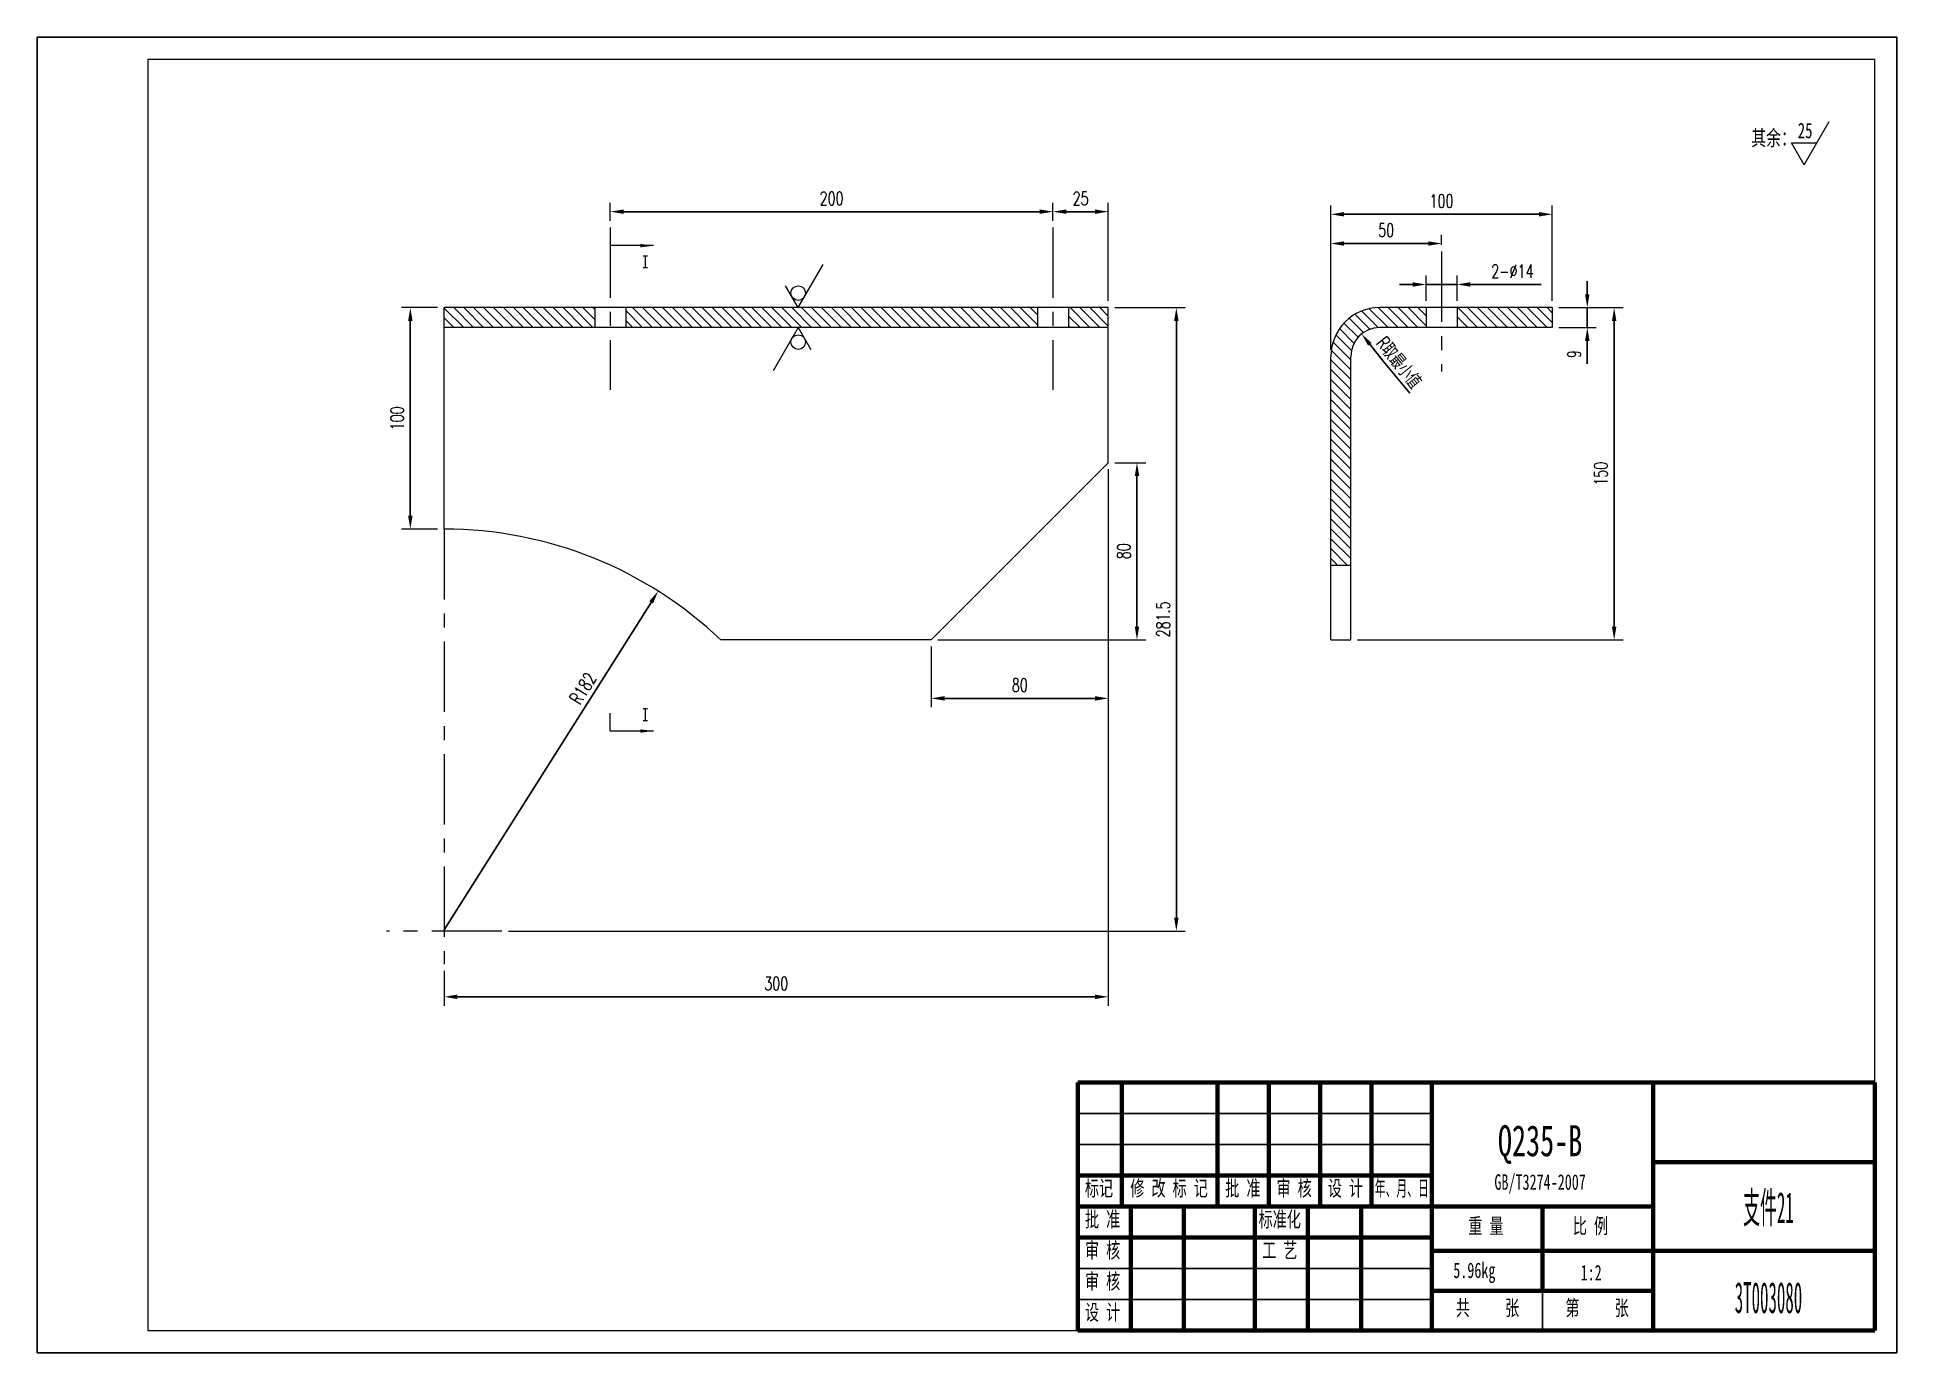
# Model space of a CAD drawing. Header units: millimetres. Extents: x 0 to 840, y 0 to 594.
import ezdxf

# ---------------------------------------------------------------- set-up
doc = ezdxf.new("R2010")
doc.units = ezdxf.units.MM
doc.header["$PDSIZE"] = -3
for name, pattern in [('CENTER', [50.8, 31.75, -6.35, 6.35, -6.35]), ('EB_DASH', [6, 3, -3]), ('EB_DASHDOT', [39, 30, -3, 3, -3])]:
    doc.linetypes.add(name, pattern=pattern)
for name, color, linetype, lineweight in [('中心线', 1, 'CENTER', 9), ('尺寸线', 4, 'Continuous', 9), ('标注线', 4, 'Continuous', 5), ('点划线', 1, 'EB_DASHDOT', 5), ('粗线', 7, 'Continuous', 15), ('虚线', 2, 'EB_DASH', 5)]:
    doc.layers.add(name, color=color, linetype=linetype, lineweight=lineweight)
doc.layers.add('边框', color=7, linetype='Continuous', lineweight=18, plot=False)
doc.styles.get("Standard").update_dxf_attribs({"font": 'romans.shx', "width": 0.7})
doc.styles.add('TextStyle1', font='', dxfattribs={"width": 0.510669})
doc.styles.add('UserTxtStyle4', font='', dxfattribs={"width": 0.667})
doc.styles.add('机械', font='', dxfattribs={"width": 0.4})
doc.styles.add('标准', font='', dxfattribs={"width": 0.667})
doc.styles.get('TextStyle1').set_extended_font_data('宋体')
doc.styles.get('UserTxtStyle4').set_extended_font_data('宋体')
doc.styles.get('机械').set_extended_font_data('宋体')
doc.styles.get('标准').set_extended_font_data('宋体')
doc.dimstyles.new('标准', dxfattribs={"dimscale": 2, "dimtxt": 3, "dimasz": 3, "dimexe": 2, "dimexo": 1.5, "dimgap": 1.5, "dimtad": 1, "dimdec": 1, "dimzin": 12, "dimdsep": 46, "dimtxsty": 'Standard', "dimcen": 0, "dimdle": 6, "dimclrd": 256, "dimclre": 256, "dimclrt": 256, "dimadec": 1, "dimazin": 3, "dimtfac": 1, "dimtdec": 1, "dimtmove": 0, "dimatfit": 0, "dimfxl": 0, "dimtolj": 1, "dimarcsym": 0})
pattern_1 = [(135, (0, 0), (-2.245064, -2.245064), [])]

# ---------------------------------------------------------------- blocks, each defined once
blk = doc.blocks.new('*X41')
at = {"layer": '尺寸线', "linetype": 'ByBlock'}
for points in [[(700.19, 471.9), (701.19, 477.9), (699.19, 477.9)], [(700.19, 462.9), (701.19, 456.9), (699.19, 456.9)]]:
    blk.add_hatch(color=256, dxfattribs=at).paths.add_polyline_path(points, flags=0)
at = {"layer": '尺寸线', "linetype": 'ByBlock', "lineweight": -2}
for p, q in [((700.19, 477.9), (700.19, 483.9)), ((700.19, 462.9), (700.19, 471.9)), ((684.35, 462.9), (684.35, 462.9)), ((700.19, 446.6), (700.19, 456.9))]:
    blk.add_line(p, q, dxfattribs=at)
at = {"layer": '尺寸线', "linetype": 'ByBlock'}
for p, q in [((687.35, 471.9), (704.19, 471.9)), ((687.35, 462.9), (704.19, 462.9))]:
    blk.add_line(p, q, dxfattribs=at)
at = {"layer": '尺寸线', "linetype": 'ByBlock', "insert": (694.19, 450.9), "char_height": 6, "width": 12, "attachment_point": 5, "rotation": 90}
blk.add_mtext('9', dxfattribs=at)
blk = doc.blocks.new('*X42')
at = {"layer": '尺寸线', "linetype": 'ByBlock'}
for points in [[(712.33, 471.9), (711.33, 465.9), (713.33, 465.9)], [(712.33, 321.9), (711.33, 327.9), (713.33, 327.9)]]:
    blk.add_hatch(color=256, dxfattribs=at).paths.add_polyline_path(points, flags=0)
for p, q in [((687.35, 471.9), (716.33, 471.9)), ((596.35, 321.9), (716.33, 321.9))]:
    blk.add_line(p, q, dxfattribs=at)
at = {"layer": '尺寸线', "linetype": 'ByBlock', "lineweight": -2}
blk.add_line((712.33, 465.9), (712.33, 327.9), dxfattribs=at)
at = {"layer": '尺寸线', "linetype": 'ByBlock', "insert": (706.33, 396.9), "char_height": 6, "width": 13.8, "attachment_point": 5, "rotation": 90}
blk.add_mtext('150', dxfattribs=at)
blk = doc.blocks.new('*X43')
at = {"layer": '尺寸线', "linetype": 'ByBlock'}
for points in [[(627.35, 482.36), (621.35, 481.36), (621.35, 483.36)], [(641.35, 482.36), (647.35, 481.36), (647.35, 483.36)]]:
    blk.add_hatch(color=256, dxfattribs=at).paths.add_polyline_path(points, flags=0)
at = {"layer": '尺寸线', "linetype": 'ByBlock', "lineweight": -2}
for p, q in [((621.35, 482.36), (615.35, 482.36)), ((627.35, 482.36), (641.35, 482.36)), ((679.35, 482.36), (647.35, 482.36)), ((627.35, 471.9), (627.35, 471.9))]:
    blk.add_line(p, q, dxfattribs=at)
at = {"layer": '尺寸线', "linetype": 'ByBlock'}
for p, q in [((627.35, 474.9), (627.35, 486.36)), ((641.35, 474.9), (641.35, 486.36))]:
    blk.add_line(p, q, dxfattribs=at)
at = {"layer": '尺寸线', "linetype": 'ByBlock', "insert": (666.35, 488.36), "char_height": 6, "width": 28.2, "attachment_point": 5}
blk.add_mtext('2-%%C14', dxfattribs=at)
blk = doc.blocks.new('*X44')
at = {"layer": '尺寸线', "linetype": 'ByBlock'}
for points in [[(584.35, 500.84), (590.35, 501.84), (590.35, 499.84)], [(634.35, 500.84), (628.35, 501.84), (628.35, 499.84)]]:
    blk.add_hatch(color=256, dxfattribs=at).paths.add_polyline_path(points, flags=0)
for p, q in [((584.35, 452.9), (584.35, 504.84)), ((634.35, 500.19), (634.35, 504.84))]:
    blk.add_line(p, q, dxfattribs=at)
at = {"layer": '尺寸线', "linetype": 'ByBlock', "lineweight": -2}
blk.add_line((628.35, 500.84), (590.35, 500.84), dxfattribs=at)
at = {"layer": '尺寸线', "linetype": 'ByBlock', "insert": (609.35, 506.84), "char_height": 6, "width": 9.6, "attachment_point": 5}
blk.add_mtext('50', dxfattribs=at)
blk = doc.blocks.new('*X45')
at = {"layer": '尺寸线', "linetype": 'ByBlock'}
for points in [[(584.35, 514.05), (590.35, 513.05), (590.35, 515.05)], [(684.35, 514.05), (678.35, 513.05), (678.35, 515.05)]]:
    blk.add_hatch(color=256, dxfattribs=at).paths.add_polyline_path(points, flags=0)
for p, q in [((584.35, 452.9), (584.35, 518.05)), ((684.35, 474.9), (684.35, 518.05))]:
    blk.add_line(p, q, dxfattribs=at)
at = {"layer": '尺寸线', "linetype": 'ByBlock', "lineweight": -2}
blk.add_line((590.35, 514.05), (678.35, 514.05), dxfattribs=at)
at = {"layer": '尺寸线', "linetype": 'ByBlock', "insert": (634.35, 520.05), "char_height": 6, "width": 14.4, "attachment_point": 5}
blk.add_mtext('100', dxfattribs=at)
blk = doc.blocks.new('*X46')
at = {"layer": '尺寸线', "linetype": 'ByBlock'}
for points in [[(168.55, 471.9), (167.55, 465.9), (169.55, 465.9)], [(168.55, 371.9), (167.55, 377.9), (169.55, 377.9)]]:
    blk.add_hatch(color=256, dxfattribs=at).paths.add_polyline_path(points, flags=0)
for p, q in [((180.84, 471.9), (164.55, 471.9)), ((180.84, 371.9), (164.55, 371.9))]:
    blk.add_line(p, q, dxfattribs=at)
at = {"layer": '尺寸线', "linetype": 'ByBlock', "lineweight": -2}
blk.add_line((168.55, 465.9), (168.55, 377.9), dxfattribs=at)
at = {"layer": '尺寸线', "linetype": 'ByBlock', "insert": (162.55, 421.9), "char_height": 6, "width": 14.4, "attachment_point": 5, "rotation": 90}
blk.add_mtext('100', dxfattribs=at)
blk = doc.blocks.new('*X47')
at = {"layer": '尺寸线', "linetype": 'ByBlock'}
for points in [[(514.56, 471.9), (515.56, 465.9), (513.56, 465.9)], [(514.56, 190.4), (515.56, 196.4), (513.56, 196.4)]]:
    blk.add_hatch(color=256, dxfattribs=at).paths.add_polyline_path(points, flags=0)
for p, q in [((486.84, 471.9), (518.56, 471.9)), ((212.94, 190.4), (518.56, 190.4))]:
    blk.add_line(p, q, dxfattribs=at)
at = {"layer": '尺寸线', "linetype": 'ByBlock', "lineweight": -2}
blk.add_line((514.56, 196.4), (514.56, 465.9), dxfattribs=at)
at = {"layer": '尺寸线', "linetype": 'ByBlock', "insert": (508.56, 331.15), "char_height": 6, "width": 21.6, "attachment_point": 5, "rotation": 90}
blk.add_mtext('281.5', dxfattribs=at)
blk = doc.blocks.new('*X48')
at = {"layer": '尺寸线', "linetype": 'ByBlock'}
for points in [[(183.84, 160.72), (189.84, 161.72), (189.84, 159.72)], [(483.84, 160.72), (477.84, 161.72), (477.84, 159.72)]]:
    blk.add_hatch(color=256, dxfattribs=at).paths.add_polyline_path(points, flags=0)
for p, q in [((483.84, 398.9), (483.84, 156.72)), ((183.84, 172.48), (183.84, 156.72))]:
    blk.add_line(p, q, dxfattribs=at)
at = {"layer": '尺寸线', "linetype": 'ByBlock', "lineweight": -2}
blk.add_line((477.84, 160.72), (189.84, 160.72), dxfattribs=at)
at = {"layer": '尺寸线', "linetype": 'ByBlock', "insert": (333.84, 166.72), "char_height": 6, "width": 15.6, "attachment_point": 5}
blk.add_mtext('300', dxfattribs=at)
blk = doc.blocks.new('*X49')
at = {"layer": '尺寸线', "linetype": 'ByBlock'}
for points in [[(403.84, 295.48), (409.84, 296.48), (409.84, 294.48)], [(483.84, 295.48), (477.84, 296.48), (477.84, 294.48)]]:
    blk.add_hatch(color=256, dxfattribs=at).paths.add_polyline_path(points, flags=0)
for p, q in [((483.84, 398.9), (483.84, 291.48)), ((403.84, 318.9), (403.84, 291.48))]:
    blk.add_line(p, q, dxfattribs=at)
at = {"layer": '尺寸线', "linetype": 'ByBlock', "lineweight": -2}
blk.add_line((477.84, 295.48), (409.84, 295.48), dxfattribs=at)
at = {"layer": '尺寸线', "linetype": 'ByBlock', "insert": (443.84, 301.48), "char_height": 6, "width": 10.2, "attachment_point": 5}
blk.add_mtext('80', dxfattribs=at)
blk = doc.blocks.new('*X50')
at = {"layer": '尺寸线', "linetype": 'ByBlock'}
for points in [[(496.78, 401.9), (495.78, 395.9), (497.78, 395.9)], [(496.78, 321.9), (495.78, 327.9), (497.78, 327.9)]]:
    blk.add_hatch(color=256, dxfattribs=at).paths.add_polyline_path(points, flags=0)
for p, q in [((486.84, 401.9), (500.78, 401.9)), ((406.84, 321.9), (500.78, 321.9))]:
    blk.add_line(p, q, dxfattribs=at)
at = {"layer": '尺寸线', "linetype": 'ByBlock', "lineweight": -2}
blk.add_line((496.78, 395.9), (496.78, 327.9), dxfattribs=at)
at = {"layer": '尺寸线', "linetype": 'ByBlock', "insert": (490.78, 361.9), "char_height": 6, "width": 12, "attachment_point": 5, "rotation": 90}
blk.add_mtext('80', dxfattribs=at)
blk = doc.blocks.new('*X51')
at = {"layer": '尺寸线', "linetype": 'ByBlock'}
for points in [[(458.84, 515.23), (464.84, 516.23), (464.84, 514.23)], [(483.84, 515.23), (477.84, 516.23), (477.84, 514.23)]]:
    blk.add_hatch(color=256, dxfattribs=at).paths.add_polyline_path(points, flags=0)
for p, q in [((458.84, 511.08), (458.84, 519.23)), ((483.84, 474.9), (483.84, 519.23))]:
    blk.add_line(p, q, dxfattribs=at)
at = {"layer": '尺寸线', "linetype": 'ByBlock', "lineweight": -2}
blk.add_line((477.84, 515.23), (464.84, 515.23), dxfattribs=at)
at = {"layer": '尺寸线', "linetype": 'ByBlock', "insert": (471.34, 521.23), "char_height": 6, "width": 9.6, "attachment_point": 5}
blk.add_mtext('25', dxfattribs=at)
blk = doc.blocks.new('*X52')
at = {"layer": '尺寸线', "linetype": 'ByBlock'}
for points in [[(258.84, 515.23), (264.84, 516.23), (264.84, 514.23)], [(458.84, 515.23), (452.84, 516.23), (452.84, 514.23)]]:
    blk.add_hatch(color=256, dxfattribs=at).paths.add_polyline_path(points, flags=0)
for p, q in [((258.84, 511.08), (258.84, 519.23)), ((458.84, 511.08), (458.84, 519.23))]:
    blk.add_line(p, q, dxfattribs=at)
at = {"layer": '尺寸线', "linetype": 'ByBlock', "lineweight": -2}
blk.add_line((452.84, 515.23), (264.84, 515.23), dxfattribs=at)
at = {"layer": '尺寸线', "linetype": 'ByBlock', "insert": (358.84, 521.23), "char_height": 6, "width": 16.2, "attachment_point": 5}
blk.add_mtext('200', dxfattribs=at)
blk = doc.blocks.new('*X53')
at = {"layer": '尺寸线', "linetype": 'Continuous'}
blk.add_hatch(color=256, dxfattribs=at).paths.add_polyline_path([(278.4, 499.88), (272.4, 499.13), (272.4, 500.63)], flags=0)
for p, q in [((278.4, 499.88), (258.84, 499.88)), ((258.84, 499.88), (258.84, 491.75))]:
    blk.add_line(p, q, dxfattribs=at)
at = {"layer": '尺寸线'}
blk.add_line((258.84, 491.75), (258.84, 491.75), dxfattribs=at)
blk = doc.blocks.new('*X54')
at = {"layer": '尺寸线', "linetype": 'Continuous'}
blk.add_hatch(color=256, dxfattribs=at).paths.add_polyline_path([(278.4, 280.74), (272.4, 279.99), (272.4, 281.49)], flags=0)
for p, q in [((258.84, 280.74), (258.84, 288.87)), ((278.4, 280.74), (258.84, 280.74))]:
    blk.add_line(p, q, dxfattribs=at)
at = {"layer": '尺寸线'}
blk.add_line((258.84, 288.87), (258.84, 288.87), dxfattribs=at)

msp = doc.modelspace()

# ---------------------------------------------------------------- hatches: boundary and pattern name
at = {"layer": '尺寸线'}
h = msp.add_hatch(dxfattribs=at)
h.set_pattern_fill('ANSI31', color=256, style=0, pattern_type=0)
h.set_pattern_definition(pattern_1)
h.paths.add_polyline_path([(465.84, 462.9), (465.84, 471.9), (483.84, 471.9), (483.84, 462.9)], flags=0)
h.paths.add_polyline_path([(265.84, 462.9), (265.84, 471.9), (451.84, 471.9), (451.84, 462.9)], flags=0)
h.paths.add_polyline_path([(183.84, 462.9), (183.84, 471.9), (251.84, 471.9), (251.84, 462.9)], flags=0)
h = msp.add_hatch(dxfattribs=at)
h.set_pattern_fill('ANSI31', color=256, style=0, pattern_type=0)
h.set_pattern_definition(pattern_1)
edge = h.paths.add_edge_path(flags=0)
edge.add_line((593.35, 355.63), (593.35, 449.9))
edge.add_arc((606.35, 449.9), 13, 90, 180, ccw=False)
edge.add_line((606.35, 462.9), (627.35, 462.9))
edge.add_line((627.35, 462.9), (627.35, 471.9))
edge.add_line((627.35, 471.9), (606.35, 471.9))
edge.add_arc((606.35, 449.9), 22, 90, 180)
edge.add_line((584.35, 449.9), (584.35, 355.63))
edge.add_line((584.35, 355.63), (593.35, 355.63))
h.paths.add_polyline_path([(684.35, 462.9), (684.35, 471.9), (641.35, 471.9), (641.35, 462.9)], flags=0)
for points in [[(598.22, 460.04), (601.19, 454.73), (602.75, 455.98)], [(280.53, 343.91), (276.48, 339.37), (278.17, 338.3)]]:
    msp.add_hatch(color=256, dxfattribs=at).paths.add_polyline_path(points, flags=0)

# ---------------------------------------------------------------- linework, layer by layer
at = {"layer": '中心线'}
for p, q in [((258.84, 508.08), (258.84, 434.86)), ((458.84, 508.08), (458.84, 434.86)), ((634.35, 497.19), (634.35, 443)), ((183.84, 371.9), (183.84, 175.48)), ((209.94, 190.4), (157.74, 190.4))]:
    msp.add_line(p, q, dxfattribs=at)
at = {"layer": '尺寸线', "lineweight": -2}
for p, q in [((601.97, 455.36), (608.04, 447.79)), ((608.04, 447.79), (619.98, 433.34)), ((277.32, 338.83), (183.84, 190.9))]:
    msp.add_line(p, q, dxfattribs=at)
at = {"layer": '尺寸线'}
for centre in [(343.75, 478.47), (343.75, 456.32)]:
    msp.add_circle(centre, 3.29, dxfattribs=at)
for p in [(598.22, 460.04), (606.35, 449.9), (280.53, 343.91), (183.84, 190.9)]:
    msp.add_point(p, dxfattribs=at)
at = {"layer": '标注线'}
for p, q in [((798.13, 536.42), (809.4, 555.95)), ((792.4, 546.33), (803.85, 546.33)), ((798.13, 536.42), (792.4, 546.33)), ((343.75, 471.9), (355.02, 491.42)), ((343.75, 471.9), (338.03, 481.81)), ((343.75, 462.9), (332.48, 443.37)), ((343.75, 462.9), (349.47, 452.98))]:
    msp.add_line(p, q, dxfattribs=at)
at = {"layer": '点划线', "linetype": 'Continuous', "lineweight": 25}
for p, q in [((630, 108), (470, 108)), ((630, 94), (470, 94)), ((630, 38), (470, 38)), ((630, 24), (470, 24))]:
    msp.add_line(p, q, dxfattribs=at)
at = {"layer": '粗线'}
for p, q in [((830, 584), (50, 584)), ((50, 584), (50, 10)), ((830, 10), (830, 584)), ((183.84, 371.9), (183.84, 471.9)), ((483.84, 471.9), (183.84, 471.9)), ((251.84, 471.9), (251.84, 462.9)), ((265.84, 471.9), (265.84, 462.9)), ((451.84, 471.9), (451.84, 462.9)), ((465.84, 471.9), (465.84, 462.9)), ((483.84, 401.9), (483.84, 471.9)), ((684.35, 471.9), (606.35, 471.9)), ((627.35, 471.9), (627.35, 462.9)), ((641.35, 471.9), (641.35, 462.9)), ((684.35, 471.9), (684.35, 462.9)), ((483.84, 462.9), (183.84, 462.9)), ((684.35, 462.9), (606.35, 462.9)), ((584.35, 321.9), (584.35, 449.9)), ((593.35, 321.9), (593.35, 449.9)), ((483.84, 401.9), (403.84, 321.9)), ((584.35, 355.63), (593.35, 355.63)), ((403.84, 321.9), (308.74, 321.9)), ((584.35, 321.9), (593.35, 321.9)), ((50, 10), (830, 10))]:
    msp.add_line(p, q, dxfattribs=at)
at = {"layer": '粗线', "linetype": 'Continuous', "lineweight": 70}
for p, q in [((470, 122), (830, 122)), ((470, 122), (470, 10)), ((490, 66), (490, 122)), ((533.17, 66), (533.17, 122)), ((556.33, 66), (556.33, 122)), ((579.5, 66), (579.5, 122)), ((602.67, 66), (602.67, 122)), ((630, 122), (630, 10)), ((730, 10), (730, 122)), ((830, 122), (830, 10)), ((830, 86), (730, 86)), ((630, 80), (470, 80)), ((730, 66), (470, 66)), ((494, 10), (494, 66)), ((518, 10), (518, 66)), ((550, 10), (550, 66)), ((574, 10), (574, 66)), ((598, 10), (598, 66)), ((680, 66), (680, 28)), ((630, 52), (470, 52)), ((730, 46), (630, 46)), ((830, 46), (730, 46)), ((730, 28), (630, 28)), ((830, 10), (470, 10))]:
    msp.add_line(p, q, dxfattribs=at)
at = {"layer": '粗线'}
for centre, radius, start, end in [((606.35, 449.9), 22, 90, 180), ((606.35, 449.9), 13, 90, 180), ((183.84, 190.9), 181, 46.36554, 90)]:
    msp.add_arc(centre, radius, start, end, dxfattribs=at)
at = {"layer": '虚线', "linetype": 'Continuous', "lineweight": 25}
msp.add_line((680, 28), (680, 10), dxfattribs=at)
at = {"layer": '边框', "linetype": 'Continuous', "lineweight": 25}
for p, q in [((0, 0), (0, 594)), ((0, 594), (840, 594)), ((840, 594), (840, 0)), ((840, 0), (0, 0))]:
    msp.add_line(p, q, dxfattribs=at)

# ---------------------------------------------------------------- block references
at = {"layer": '尺寸线'}
for name in ['*X53', '*X54']:
    msp.add_blockref(name, (0, 0), dxfattribs=at)

# ---------------------------------------------------------------- texts
at = {"layer": '尺寸线', "char_height": 6, "width": 11.7887, "attachment_point": 1}
for insert in [(273.3, 495.57), (273.3, 291.11)]:
    msp.add_mtext('{\\fSimSun|b0|i0|c119|p8;I}', dxfattribs=dict(at, insert=insert))
at = {"layer": '尺寸线', "char_height": 6, "attachment_point": 5}
for s, insert, width, rotation in [('R取最小值', (615.01, 446.98), 53.32, 308.74604), ('R182', (246.56, 299.98), 21.0421, 57.70992)]:
    msp.add_mtext(s, dxfattribs=dict(at, insert=insert, width=width, rotation=rotation))
at = {"layer": '标注线', "char_height": 7, "attachment_point": 1}
for s, insert, width in [('{\\fSimSun|b0|i0|c119|p8;25}', (795.25, 555.38), 10.6386), ('其余：', (774.29, 552.04), 78.2948)]:
    msp.add_mtext(s, dxfattribs=dict(at, insert=insert, width=width))
at = {"layer": '标注线', "attachment_point": 5}
for s, insert, char_height, width, style in [('Q235-B', (678.88, 93.99), 14, 77.9204, '标准'), ('GB/T3274-2007', (678.88, 76.25), 7, 85.1833, '标准'), ('支件21', (782.03, 64.82), 14, 83.8756, '机械'), ('5.96kg', (649.18, 36.11), 7, 38.6489, '标准'), ('1:2', (701.94, 36.11), 7, 17.5866, '标准'), ('3T003080', (782.03, 24.82), 14, 111.1435, '机械')]:
    msp.add_mtext(s, dxfattribs=dict(at, insert=insert, char_height=char_height, width=width, style=style))
at = {"layer": '粗线', "char_height": 7, "attachment_point": 1}
for s, insert, width, style in [('标记', (473.25, 77.8), 25.3682, 'UserTxtStyle4'), ('修 改 标 记', (493.77, 77.8), 71.9026, 'UserTxtStyle4'), ('批 准', (536.65, 77.8), 32.1123, 'UserTxtStyle4'), ('审 核', (559.82, 77.8), 31.4898, 'UserTxtStyle4'), ('设 计', (582.99, 77.8), 31.9048, 'UserTxtStyle4'), ('年、月、日', (604.2, 77.8), 48.576, 'TextStyle1'), ('批 准', (473.3, 63.8), 32.1123, 'UserTxtStyle4'), ('标准化', (551.71, 63.8), 38.7008, 'UserTxtStyle4'), ('重 量', (646.43, 60.8), 32.1123, 'UserTxtStyle4'), ('比 例', (693.68, 60.8), 30.141, 'UserTxtStyle4'), ('审 核', (473.3, 49.8), 31.4898, 'UserTxtStyle4'), ('工 艺', (553.3, 49.8), 31.6973, 'UserTxtStyle4'), ('审 核', (473.3, 35.8), 31.4898, 'UserTxtStyle4'), ('设 计', (473.3, 21.8), 31.9048, 'UserTxtStyle4'), ('共     张', (640.82, 23.8), 58.7256, 'UserTxtStyle4'), ('第     张', (690.3, 23.8), 58.6738, 'UserTxtStyle4')]:
    msp.add_mtext(s, dxfattribs=dict(at, insert=insert, width=width, style=style))

# ---------------------------------------------------------------- dimensions: what is measured, and where the dimension line sits
at = {"layer": '尺寸线'}
for base, p1, p2, angle, picture, middle in [((258.84, 515.23), (458.84, 508.08), (258.84, 508.08), 180, '*X52', (358.84, 521.23)), ((458.84, 515.23), (483.84, 471.9), (458.84, 508.08), 0, '*X51', (471.34, 521.23)), ((584.35, 500.84), (634.35, 497.19), (584.35, 449.9), 180, '*X44', (609.35, 506.84)), ((168.55, 371.9), (183.84, 471.9), (183.84, 371.9), 90, '*X46', (162.55, 421.9)), ((514.56, 471.9), (209.94, 190.4), (483.84, 471.9), 90, '*X47', (508.56, 331.15)), ((712.33, 321.9), (684.35, 471.9), (593.35, 321.9), 90, '*X42', (706.33, 396.9)), ((183.84, 160.72), (483.84, 401.9), (183.84, 175.48), 0, '*X48', (333.84, 166.72)), ((403.84, 295.48), (483.84, 401.9), (403.84, 321.9), 0, '*X49', (443.84, 301.48)), ((496.78, 321.9), (483.84, 401.9), (403.84, 321.9), 90, '*X50', (490.78, 361.9))]:
    dim = msp.add_linear_dim(base=base, p1=p1, p2=p2, angle=angle, dimstyle='标准', override={"dimsah": 1, "dimtzin": 0}, dxfattribs=at)
    dim.commit()
    dim.dimension.update_dxf_attribs({"geometry": picture, "text_midpoint": middle})
dim = msp.add_linear_dim(base=(684.35, 514.05), p1=(584.35, 449.9), p2=(684.35, 471.9), dimstyle='标准', override={"dimsah": 1, "dimtzin": 0}, dxfattribs=at)
dim.commit()
dim.dimension.update_dxf_attribs({"geometry": '*X45', "text_midpoint": (634.35, 520.05)})
dim = msp.add_linear_dim(base=(641.35, 482.36), p1=(627.35, 471.9), p2=(641.35, 471.9), text='2-%%C<>', dimstyle='标准', override={"dimsah": 1, "dimtzin": 0}, dxfattribs=at)
dim.commit()
dim.dimension.update_dxf_attribs({"geometry": '*X43', "text_midpoint": (666.35, 488.36)})
dim = msp.add_linear_dim(base=(700.19, 471.9), p1=(684.35, 462.9), p2=(684.35, 471.9), angle=90, dimstyle='标准', override={"dimsah": 1, "dimtzin": 0}, dxfattribs=at)
dim.commit()
dim.dimension.update_dxf_attribs({"geometry": '*X41', "text_midpoint": (700.19, 450.9), "dimtype": 160})

doc.saveas('drawing.dxf')
